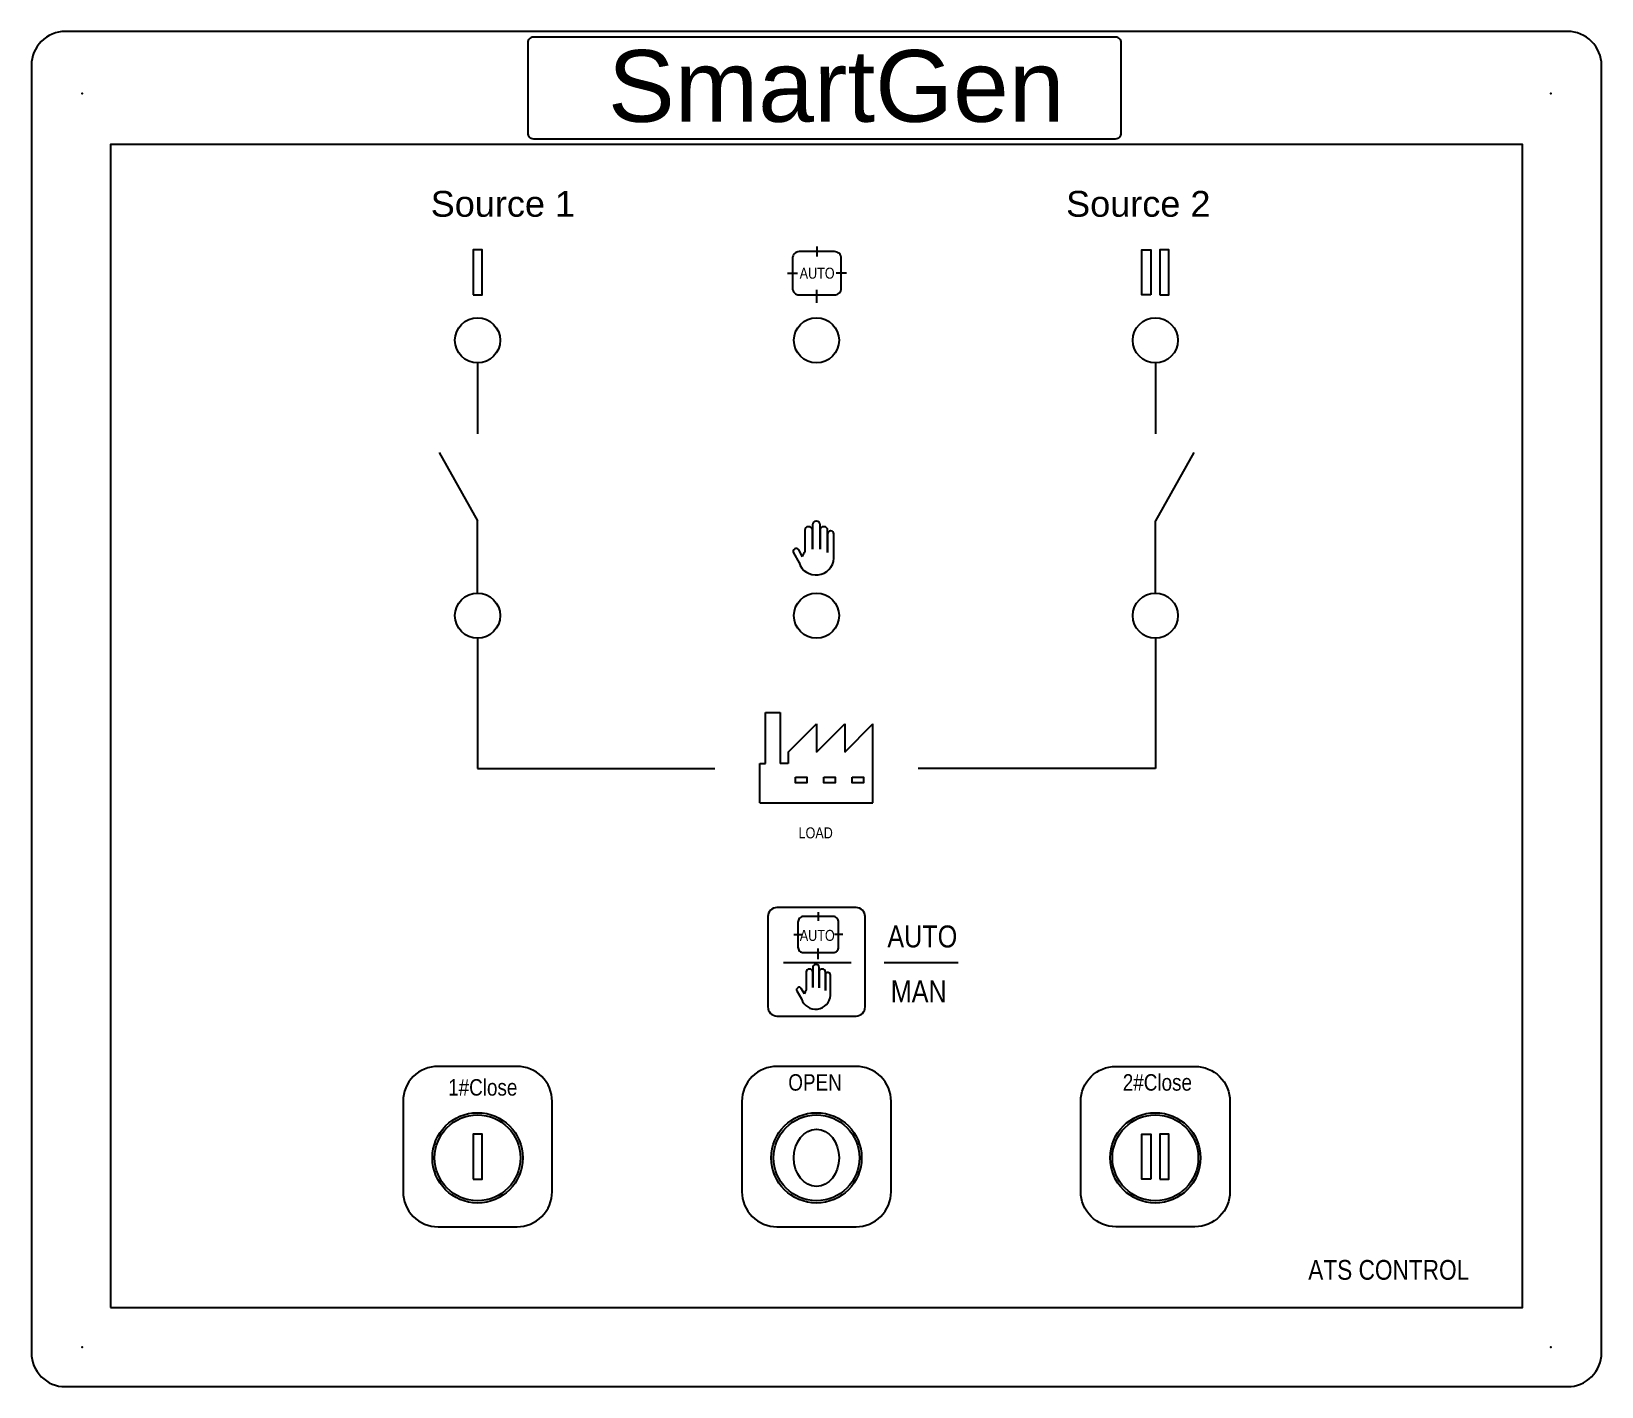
# Model space of a CAD drawing. Header units: millimetres. Extents: x -208796 to -83323, y 30910 to 103951.
# Drawn here: x -208796.4 to -208657.4, y 103831.2 to 103951.2 of the extents above.
import ezdxf

# ---------------------------------------------------------------- set-up
doc = ezdxf.new("R2010")
doc.units = ezdxf.units.MM
doc.header["$LTSCALE"] = 3
doc.layers.add('1-EMC-ACESS', color=4, linetype='Continuous')
doc.styles.add('Arial', font='arial.ttf')
doc.styles.add('TT', font='ARIALN.TTF')

# ---------------------------------------------------------------- blocks, each defined once
blk = doc.blocks.new('*U100')
at = {"color": 6}
for p, q in [((0.04, 100.96), (0.04, 100.06)), ((-2.57, 98.59), (-1.67, 98.59)), ((2.65, 98.59), (1.75, 98.59)), ((0.04, 95.98), (0.04, 97.12)), ((-30, 90.65), (-30, 84.37)), ((30, 90.65), (30, 84.37)), ((-33.4, 82.73), (-30, 76.68)), ((33.4, 82.73), (30, 76.68)), ((-30, 70.27), (-30, 76.68)), ((30, 70.27), (30, 76.68)), ((-30, 66.27), (-30, 54.75)), ((30, 66.27), (30, 54.75)), ((-4.5, 55.19), (-4.5, 59.69)), ((-4.5, 59.69), (-3.2, 59.69)), ((-3.2, 59.69), (-3.2, 55.19)), ((-2.5, 56.19), (0, 58.69)), ((0, 56.19), (2.5, 58.69)), ((0, 58.69), (0, 56.19)), ((2.5, 56.19), (5, 58.69)), ((2.5, 58.69), (2.5, 56.19)), ((5, 51.69), (5, 58.69)), ((-2.5, 56.19), (-2.5, 55.19)), ((-30, 54.75), (-9, 54.75)), ((-5, 51.69), (-5, 55.19)), ((-5, 55.19), (-4.5, 55.19)), ((-2.5, 55.19), (-3.2, 55.19)), ((30, 54.75), (9, 54.75)), ((-5, 51.69), (5, 51.69)), ((0.16, 42.01), (0.16, 41.26)), ((-2.01, 40.03), (-1.26, 40.03)), ((2.34, 40.03), (1.59, 40.03)), ((-2.93, 37.57), (3.08, 37.57)), ((0.16, 37.86), (0.16, 38.81)), ((5.98, 37.55), (12.55, 37.55))]:
    blk.add_line(p, q, dxfattribs=at)
for points in [[(-66.5, 0), (66.5, 0, 0.414214), (69.5, 3), (69.5, 117, 0.414214), (66.5, 120), (-66.5, 120, 0.414214), (-69.5, 117), (-69.5, 3, 0.414214)], [(-25.06, 110.5), (26.48, 110.5, 0.414214), (26.98, 111), (26.98, 119, 0.414214), (26.48, 119.5), (-25.06, 119.5, 0.414214), (-25.56, 119), (-25.56, 111, 0.414214)], [(-1.52, 96.67), (1.6, 96.67, 0.414214), (2.2, 97.27), (2.2, 99.91, 0.414214), (1.6, 100.51), (-1.52, 100.51, 0.414214), (-2.12, 99.91), (-2.12, 97.27, 0.414214)], [(-3.5, 32.82), (3.5, 32.82, 0.414214), (4.3, 33.62), (4.3, 41.62, 0.414214), (3.5, 42.42), (-3.5, 42.42, 0.414214), (-4.3, 41.62), (-4.3, 33.62, 0.414214)], [(-1.14, 38.43), (1.46, 38.43, 0.414214), (1.96, 38.93), (1.96, 41.13, 0.414214), (1.46, 41.63), (-1.14, 41.63, 0.414214), (-1.64, 41.13), (-1.64, 38.93, 0.414214)], [(-33.5, 14.16), (-26.5, 14.16, 0.414214), (-23.4, 17.26), (-23.4, 25.26, 0.414214), (-26.5, 28.36), (-33.5, 28.36, 0.414214), (-36.6, 25.26), (-36.6, 17.26, 0.414214)], [(-3.5, 14.16), (3.5, 14.16, 0.414214), (6.6, 17.26), (6.6, 25.26, 0.414214), (3.5, 28.36), (-3.5, 28.36, 0.414214), (-6.6, 25.26), (-6.6, 17.26, 0.414214)], [(33.5, 14.16), (26.5, 14.16, -0.414214), (23.4, 17.26), (23.4, 25.26, -0.414214), (26.5, 28.36), (33.5, 28.36, -0.414214), (36.6, 25.26), (36.6, 17.26, -0.414214)]]:
    blk.add_lwpolyline(points, format="xyb", close=True, dxfattribs=at)
for points in [[(-62.5, 7), (62.5, 7), (62.5, 110), (-62.5, 110)], [(-30.4, 96.67), (-29.6, 96.67), (-29.6, 100.67), (-30.4, 100.67)], [(29.6, 96.67), (28.8, 96.67), (28.8, 100.67), (29.6, 100.67)], [(30.4, 96.67), (31.2, 96.67), (31.2, 100.67), (30.4, 100.67)], [(-1.85, 53.96), (-0.85, 53.96), (-0.85, 53.46), (-1.85, 53.46)], [(0.65, 53.96), (1.65, 53.96), (1.65, 53.46), (0.65, 53.46)], [(3.15, 53.96), (4.15, 53.96), (4.15, 53.46), (3.15, 53.46)]]:
    blk.add_lwpolyline(points, close=True, dxfattribs=at)
for points in [[(0.32, 74.15), (0.32, 76.32, 0.414214), (0.01, 76.63), (-0.05, 76.63, 0.414214), (-0.36, 76.32), (-0.36, 74.17)], [(-0.36, 74.17), (-0.36, 75.84, 0.414214), (-0.66, 76.15), (-0.72, 76.15, 0.414214), (-1.03, 75.84), (-1.03, 73.94)], [(0.99, 73.87), (0.99, 75.84, 0.414214), (0.68, 76.15), (0.62, 76.15, 0.414214), (0.32, 75.84), (0.32, 74.15)], [(1.53, 73.28), (1.53, 75.52, 0.414214), (1.28, 75.77), (1.24, 75.77, 0.414214), (0.99, 75.52), (0.99, 73.87)], [(-1.23, 73.49), (-1.57, 74.09, 0.414214), (-1.91, 74.18), (-1.95, 74.16, 0.414214), (-2.04, 73.82), (-1.54, 72.96)], [(-0.33, 35.33), (-0.33, 36.72, 0.414214), (-0.59, 36.98), (-0.64, 36.98, 0.414214), (-0.9, 36.72), (-0.9, 35.14)], [(0.23, 35.31), (0.23, 37.13, 0.414214), (-0.03, 37.38), (-0.08, 37.38, 0.414214), (-0.33, 37.13), (-0.33, 35.33)], [(0.79, 35.08), (0.79, 36.72, 0.414214), (0.53, 36.98), (0.48, 36.98, 0.414214), (0.23, 36.72), (0.23, 35.31)], [(1.24, 34.59), (1.24, 36.46, 0.414214), (1.03, 36.66), (0.99, 36.66, 0.414214), (0.79, 36.46), (0.79, 35.08)], [(-1.06, 34.77), (-1.35, 35.27, 0.414214), (-1.63, 35.34), (-1.66, 35.32, 0.414214), (-1.74, 35.04), (-1.32, 34.33)]]:
    blk.add_lwpolyline(points, format="xyb", dxfattribs=at)
at = {"color": 7}
for points in [[(-30.4, 18.36), (-29.6, 18.36), (-29.6, 22.36), (-30.4, 22.36)], [(29.6, 18.36), (28.8, 18.36), (28.8, 22.36), (29.6, 22.36)], [(30.4, 18.36), (31.2, 18.36), (31.2, 22.36), (30.4, 22.36)]]:
    blk.add_lwpolyline(points, close=True, dxfattribs=at)
at = {"color": 6}
for centre in [(-30, 92.65), (0, 92.65), (30, 92.65), (-30, 68.27), (0, 68.27), (30, 68.27)]:
    blk.add_circle(centre, 2, dxfattribs=at)
at = {"color": 251}
for centre in [(-30, 20.26), (0, 20.26), (30, 20.26)]:
    blk.add_circle(centre, 4, dxfattribs=at)
at = {"color": 3}
for centre in [(-30, 20.26), (30, 20.26)]:
    blk.add_circle(centre, 3.8, dxfattribs=at)
at = {"color": 1}
blk.add_circle((0, 20.26), 3.8, dxfattribs=at)
at = {"color": 6}
for centre, radius, start, end in [((-0.28, 73.35), 0.955, 141.5124, 171.0552), ((-0.04, 73.45), 1.58, 197.746, 356.2895), ((-0.27, 34.64), 0.796, 141.5124, 171.0552), ((-0.07, 34.73), 1.31, 197.746, 356.2895)]:
    blk.add_arc(centre, radius, start, end, dxfattribs=at)
at = {"color": 7}
blk.add_ellipse((0, 20.26), major_axis=(0, -2.54), ratio=0.787475, dxfattribs=at)
at = {"color": 2}
for p in [(-65, 114.5), (65, 114.5), (-65, 3.5), (65, 3.5)]:
    blk.add_point(p, dxfattribs=at)
at = {"color": 6}
for s, insert, char_height, width, attachment_point, style in [('Source 1', (-27.76, 105.88), 2.286, 17.481, 2, 'Arial'), ('Source 2', (28.49, 105.88), 2.286, 17.481, 2, 'Arial'), ('AUTO', (0.06, 98.59), 0.972, 428.0339, 5, 'TT'), ('LOAD', (-0.07, 49.03), 0.972, 428.0339, 5, 'TT'), ('AUTO', (0.07, 39.95), 0.972, 428.0339, 5, 'TT'), ('AUTO', (9.37, 39.85), 1.944, 856.0677, 5, 'TT'), ('MAN', (9.05, 35), 1.944, 856.0677, 5, 'TT'), ('1#Close', (-29.54, 26.49), 1.458, 642.0508, 5, 'TT'), ('OPEN', (-0.13, 26.93), 1.458, 642.0508, 5, 'TT'), ('2#Close', (30.18, 26.93), 1.458, 642.0508, 5, 'TT'), ('ATS CONTROL', (50.66, 10.33), 1.7496, 770.461, 5, 'TT')]:
    blk.add_mtext(s, dxfattribs=dict(at, insert=insert, char_height=char_height, width=width, attachment_point=attachment_point, style=style))
at = {"layer": '1-EMC-ACESS', "color": 1, "linetype": 'ByBlock', "lineweight": -2, "insert": (1.75, 118.35), "char_height": 6.3504, "width": 32.6638, "attachment_point": 2, "style": 'Arial'}
blk.add_mtext('{\\C6;SmartGen}', dxfattribs=at)

msp = doc.modelspace()

# ---------------------------------------------------------------- block references
at = {"color": 2}
msp.add_blockref('*U100', (-208726.88, 103831.16), dxfattribs=at)
msp.add_blockref('*U100', (-208726.88, 103831.16), dxfattribs=at)

doc.saveas('drawing.dxf')
